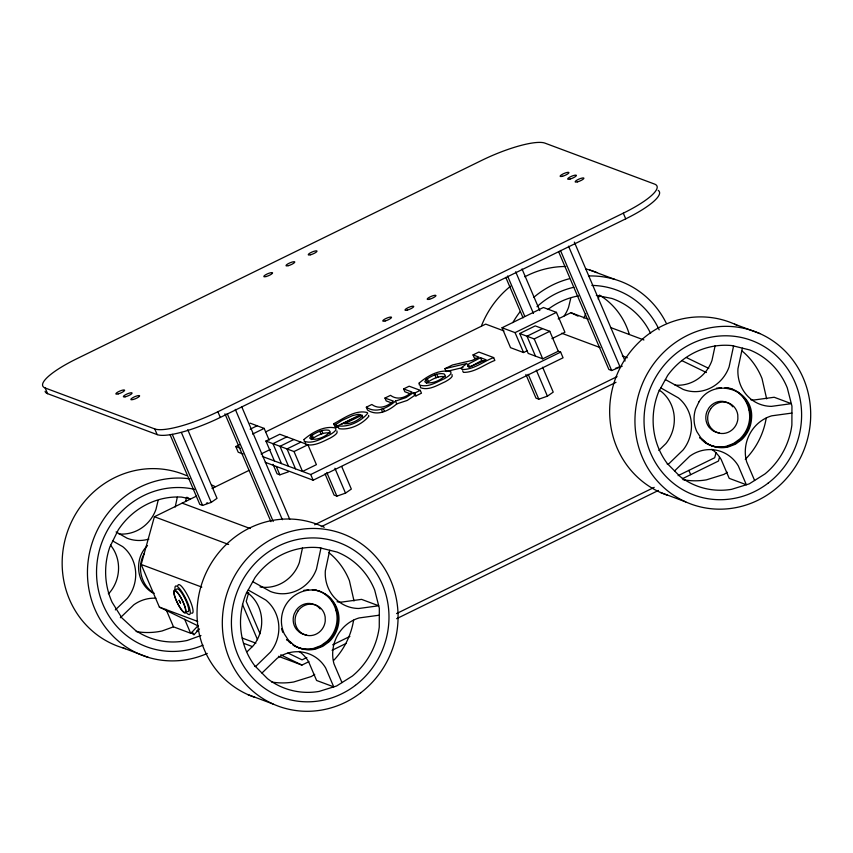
<?xml version="1.0" encoding="UTF-8"?>
<svg xmlns="http://www.w3.org/2000/svg" width="853" height="853" viewBox="0 0 853 853"><rect width="100%" height="100%" fill="white"/><g stroke="black" fill="none" stroke-linecap="round" stroke-linejoin="round"><path stroke-width="1.28" d="M354.027 600.992L349.399 580.648A72.953 69.232 -69.5 0 0 328.554 552.381M766.655 398.873L762.017 378.529A72.953 69.232 -69.5 0 0 742.185 351.084M462.646 370.895L463.414 372.366C474.844 372.622 484.6 364.295 494.857 360.424L493.652 357.578L478.864 352.054L473.042 354.912L474.247 357.759L476.603 358.633M158.061 500.636L155.992 509.316A36.604 34.738 -69.5 0 1 119.015 533.957M175.206 507.034L177.296 497.235M185.677 501.308L186.412 497.821M302.506 547.829L299.339 562.585A36.604 34.738 -69.5 0 1 260.058 586.939M329.748 550.26L337.116 552.072A72.953 69.232 -69.5 0 1 374.691 590.095L379.329 608.221L379.254 627.136A72.953 69.232 -69.5 0 1 352.406 676.024L336.615 685.983L319.022 691.431A72.953 69.232 -69.5 0 1 267.554 678.711L254.738 665.735A72.953 69.232 -69.5 0 1 245.909 594.178L255.068 577.502A72.953 69.232 -69.5 0 1 319.555 547.733L329.748 550.26L325.324 570.87A36.594 34.728 -69.5 0 0 358.836 608.488L378.7 605.779L361.555 599.371L341.69 602.079A36.594 34.728 -69.5 0 1 337.063 601.738M570.689 298.518L568.61 307.197A36.604 34.738 -69.5 0 1 564.217 315.877M598.294 299.19L599.041 295.703M715.134 345.71L711.967 360.467A36.604 34.738 -69.5 0 1 674.979 385.108M742.366 348.141L749.734 349.954A72.953 69.232 -69.5 0 1 787.308 387.976L791.947 406.103L791.883 425.018A72.953 69.232 -69.5 0 1 765.024 473.905L749.233 483.864L731.65 489.313A72.953 69.232 -69.5 0 1 680.172 476.592L667.355 463.616A72.953 69.232 -69.5 0 1 658.527 392.06L667.686 375.384A72.953 69.232 -69.5 0 1 732.183 345.614L742.366 348.141L737.952 368.752A36.594 34.728 -69.5 0 0 771.453 406.369L791.317 403.661L774.183 397.253L754.308 399.961A36.594 34.728 -69.5 0 1 750.832 399.769M199.517 628.96L193.972 634.717L191.616 632.595L197.896 625.825M193.972 634.717L191.573 632.393M305.278 442.302L305.438 444.093M420.369 385.929L420.529 387.72C428.846 390.909 437.696 385.034 445.17 381.76A14.97 3.337 -23.1 0 0 451.248 377.538L452.165 376.354L452.037 374.552M198.173 625.931L159.383 607.112L141.182 564.462L154.393 516.737L196.51 496.105M248.66 592.622L246.229 601.408L260.037 633.779M716.062 452.719L714.675 457.741L678.103 475.654M719.484 457.283L718.45 461.046L682.315 478.757M467.636 365.105L468.148 366.481L471.293 366.321L486.135 359.806L480.548 357.716L469.449 363.485L467.636 365.105L468.446 367.003M144.456 553.149C137.162 565.251 140.159 582.215 151.12 591.161A30.132 28.597 -69.5 0 0 154.201 593.293M147.526 545.611C134.945 557.372 135.755 579.613 149.158 590.425A30.132 28.597 -69.5 0 0 153.337 593.176M310.993 435.926L309.735 438.09L311.004 439.071C317.881 440.169 325.505 436.704 330.25 431.895L328.959 430.275C322.53 428.995 316.228 432.567 310.993 435.926L312.198 438.773L311.377 439.572M426.084 379.553L424.826 381.707L426.095 382.688C432.972 383.797 440.596 380.331 445.341 375.512L444.05 373.891C437.621 372.612 431.319 376.194 426.084 379.553L427.289 382.4L426.468 383.2M247.114 651.703L253.33 645.668A36.903 35.016 -69.5 0 0 248.681 593.645L246.4 592.345M261.956 673.049L277.097 658.345A36.157 34.312 -69.5 0 1 325.686 668.006L333.736 686.868L316.591 680.47L308.551 661.597A36.157 34.312 -69.5 0 0 299.179 651.383M658.847 450.437L665.948 443.549A36.903 35.016 -69.5 0 0 661.299 391.527L659.017 390.226M674.584 470.931L689.725 456.227A36.157 34.312 -69.5 0 1 738.314 465.887L746.354 484.749L729.219 478.352L721.169 459.479A36.157 34.312 -69.5 0 0 711.807 449.264M108.331 593.763L110.165 591.993A36.594 34.728 -69.5 0 0 110.517 545.152M115.336 609.906L127.31 598.401A36.594 34.728 -69.5 0 0 122.693 546.634L112.564 540.877M120.348 617.732L133.814 604.798A36.434 34.578 -69.5 0 1 155.96 598.22M395.504 401.081C387.848 407.83 376.034 413.876 366.31 407.19L371.844 404.482C378.999 409.898 387.571 406.465 393.34 401.081L384.97 398.052L390.503 395.344C397.626 400.729 406.156 397.37 411.914 392.007L403.629 388.915L409.163 386.206L420.252 390.343L421.467 393.19L415.933 395.899L414.697 395.44L413.492 392.593L406.017 397.583L395.504 401.081L396.72 403.917C389.064 410.666 377.25 416.722 367.515 410.037L366.31 407.19M414.697 395.44L407.233 400.43L396.72 403.917M337.745 425.807C348.376 427.641 361.086 421.414 367.664 413.364L367.302 412.543C355.477 409.515 343.791 418.386 333.694 423.749L335.73 424.517L342.245 420.284L352.662 415.56L358.1 414.355L360.531 414.643L337.745 425.807L338.961 428.643C349.581 430.488 362.301 424.261 368.88 416.211L368.517 415.39M333.694 423.749L334.898 426.596L336.935 427.353L338.566 426.212M312.198 438.773C317.433 435.414 323.745 431.831 330.175 433.111M427.289 382.4C432.524 379.041 438.837 375.459 445.266 376.738M293.24 645.209A30.132 28.597 -69.5 0 0 313.776 648.365L320.909 645.636L327.179 641.104A30.132 28.597 -69.5 0 0 337.031 620.27C337.788 608.04 330.74 595.373 318.958 591.14L319.896 591.492M293.133 644.889A30.132 28.597 -69.5 0 0 314.714 648.706L321.848 645.988L328.117 641.456A30.132 28.597 -69.5 0 0 337.969 620.621C338.417 610.364 333.96 600.054 325.377 594.157M701.294 439.295L704.813 442.419A30.132 28.597 -69.5 0 0 726.404 446.247L733.527 443.517L739.807 438.986A30.132 28.597 -69.5 0 0 749.659 418.151C750.096 407.894 745.639 397.583 737.067 391.687M700.132 437.792L705.751 442.771A30.132 28.597 -69.5 0 0 727.342 446.588L734.465 443.869L740.735 439.338A30.132 28.597 -69.5 0 0 750.597 418.503C751.386 405.356 743.219 392.273 730.349 388.435L731.277 388.776L724.975 387.667M169.982 434.497L199.783 504.358L202.587 505.413L211.213 502.396L217.014 498.344L187.745 429.699M324.993 473.756L334.088 495.092L336.892 496.137L345.518 493.13L351.329 489.068L341.722 466.559M525.874 374.435L535.983 398.127L538.797 399.183L547.413 396.176L553.224 392.113L542.615 367.227M558.672 251.806L608.871 369.477L611.676 370.533L622.232 366.172M196.531 631.103L198.205 629.94M314.714 674.392L311.324 676.525L293.731 681.984A72.953 69.232 -69.5 0 1 271.702 682.037M727.332 472.274L723.952 474.407L706.359 479.866A72.953 69.232 -69.5 0 1 683.04 479.695M341.595 424.25L353.878 418.407M45.166 387.987L154.745 428.931A53.92 12.038 -23.1 0 0 217.878 411.754L623.298 213.165A53.92 12.038 -23.1 0 0 654.582 184.088L544.992 143.144A53.92 12.038 -23.1 0 0 481.86 160.321L76.45 358.91A53.92 12.038 -23.1 0 0 45.166 387.987L47.587 393.67L157.176 434.614A53.92 12.038 -23.1 0 0 220.309 417.437L625.718 218.848A53.92 12.038 -23.1 0 0 658.207 190.379M250.185 429.176L257.126 425.775M252.584 434.07L264.153 428.398L269.153 440.116M243.126 454.052L238.222 452.218L235.791 446.524L239.384 444.765M265.688 431.885L485.709 324.108L503.952 330.932M265.933 441.054L279.816 434.252L307.912 444.754L316.41 464.661L302.516 471.453L294.029 451.557L265.933 441.054L274.421 460.961M527.101 350.796L523.55 352.534L510.531 347.672L502.044 327.765L543.414 307.496L556.444 312.358L564.931 332.265L551.923 338.641M286.843 436.875L272.96 443.677L281.447 463.584M261.082 453.977L270.337 449.446M293.869 439.498L279.987 446.3L288.474 466.207M502.044 327.765L515.063 332.627L556.444 312.358M462.987 367.526L446.14 371.524L444.925 368.688L452.495 364.977L472.263 360.371L478.917 357.108L473.042 354.912M558.267 351.223L542.721 358.836L528.199 353.409L519.712 333.502L535.257 325.889L549.78 331.316L558.267 351.223L560.634 352.108L563.065 357.791L313.147 480.207L265.24 462.315M300.885 442.131L287.003 448.923L295.501 468.83M212.045 488.492L249.108 470.344M361.96 415.176L344.569 423.696C351.073 424.08 357.972 420.668 362.376 416.04L361.96 415.176L362.77 417.074M558.193 318.937L570.924 312.699L588.239 319.171M542.519 328.597L526.973 336.221L535.46 356.127M294.029 451.557L307.912 444.754M413.492 392.593L414.718 393.052L420.252 390.343M484.003 361.395L481.764 360.563L469.491 367.238L468.276 364.391M493.652 357.578C483.395 361.448 473.628 369.775 462.209 369.52L461.324 368.667L461.931 367.312L466.964 363.442L444.925 368.688M519.712 333.502L534.223 338.929L549.78 331.316M262.372 456.462L310.727 474.524L560.634 352.108M314.661 524.766L617.071 376.631M321.261 526.685L615.994 382.315M306.835 657.514L302.058 659.859L287.887 652.993M332.649 644.868L349.89 636.423M396.538 613.574L654.198 487.372M278.419 656.298L301.919 665.084L308.861 661.683M332.084 650.306L346.425 643.279M396.634 618.692L658.409 490.464M192.81 632.446L190.624 633.235L173.49 626.838L162.027 630.985A72.953 69.232 -69.5 0 1 136.128 631.529M200.956 635.496L187.319 640.432A72.953 69.232 -69.5 0 1 135.254 630.207L121.862 617.881L112.106 602.261A72.953 69.232 -69.5 0 1 109.866 546.933L118.29 529.862A72.953 69.232 -69.5 0 1 181.497 497.086L190.379 498.824M273.003 464.299L277.044 473.778L279.859 474.822L288.474 471.816M791.925 413.076L771.709 415.827A36.434 34.578 -69.5 0 0 746.61 461.729L754.606 480.474M379.297 615.194L359.092 617.945A36.434 34.578 -69.5 0 0 333.992 663.847L341.978 682.592M716.413 388.211L721.254 387.742M303.796 590.329L308.626 589.86M727.204 387.87L729.294 388.243M314.576 589.988L316.676 590.361M312.347 589.786C328.085 590.607 340.07 605.566 338.908 620.963A30.132 28.597 -69.5 0 1 329.055 641.808L322.786 646.339L315.653 649.058A30.132 28.597 -69.5 0 1 294.072 645.241L288.442 640.251L284.305 633.886A30.132 28.597 -69.5 0 1 282.983 611.068C287.696 596.236 304.468 586.363 319.598 591.246M596.343 295.405L611.878 298.454A72.953 69.232 -69.5 0 1 650.594 333.384M187.212 611.516L188.108 611.708A12.688 2.826 63.9 0 0 186.071 600.97A12.688 2.826 63.9 0 0 178.053 589.018L177.147 588.837A12.688 2.826 63.9 0 0 176.624 589.434M306.504 444.712C314.81 446.236 322.818 441.566 330.079 438.133A14.97 3.337 -23.1 0 0 336.157 433.91L337.074 432.727L336.946 430.936M728.067 445.575L728.995 445.884M315.45 647.694L316.367 648.003M589.594 269.985L614.874 279.432M734.604 324.151L759.895 333.598A91.975 87.283 -69.5 0 1 773.276 490.752A91.975 87.283 -69.5 0 1 635.282 428.91A91.975 87.283 -69.5 0 1 759.895 333.598M732.652 345.614L733.591 345.966L729.102 366.875A36.604 34.738 -69.5 0 1 683.125 389.394L665.393 379.564M610.513 327.499L643.919 339.974M731.575 389.021L732.514 389.373M561.711 333.235L600.064 347.566M622.338 355.893L627.286 357.738M748.614 408.534L749.542 408.875M749.211 410.368L750.139 410.719M733.527 443.517L734.465 443.869M699.588 437.781L700.516 438.133M667.227 464.085L668.166 464.437L683.093 449.957A36.903 35.016 -69.5 0 0 678.444 397.935L660.819 387.891M409.579 393.521L404.844 391.751L403.629 388.915M660.457 492.458L685.737 501.905M392.263 403.17L386.185 400.899L384.97 398.052M250.11 423.152L264.153 428.398M235.791 446.524L240.247 448.198M320.035 547.733L320.963 548.084L316.484 568.994A36.604 34.738 -69.5 0 1 270.508 591.513L252.776 581.682M182.169 503.131L250.217 528.551M154.393 516.737L228.636 544.47M317.721 590.553L318.659 590.894M335.986 610.652L336.924 610.993M336.583 612.486L337.521 612.838M141.182 564.462L201.809 587.109M320.909 645.636L321.848 645.988M286.576 639.558L291.321 643.29M286.96 639.899L287.898 640.251M159.383 607.112L197.736 621.442M242.273 638.087L255.889 643.173M243.766 643.354L252.435 646.595M254.61 666.204L255.548 666.556L270.476 652.076A36.903 35.016 -69.5 0 0 265.816 600.054L248.202 590.009M123.088 647.96L148.379 657.407M247.828 694.577L273.12 704.024M686.42 357.556L708.758 368.389M681.632 360.52L706.423 372.537M570.924 312.699L577.971 316.122M280.765 654.816L301.919 665.084M116.093 531.963L127.15 538.243A36.604 34.738 -69.5 0 0 148.88 539.085M288.677 641.413L290.383 642.938M623.298 213.165L625.718 218.848M688.861 470.387L690.674 474.652M574.346 242.113L625.057 361.011M568.535 246.176L620.291 367.526M560.442 250.409L611.676 370.533M522.004 268.93L539.778 310.599M515.67 271.766L533.445 313.435M507.578 275.999L524.83 316.442M534.223 338.929L542.721 358.836M505.808 277.396L523.07 317.849M536.302 370.106L547.413 396.176M515.063 332.627L523.55 352.534M528.188 374.296L538.797 399.183M480.548 357.716L481.764 360.563M436.779 374.318L437.994 377.165M434.902 374.947L436.118 377.794M427.278 378.679L428.494 381.526M414.718 393.052L415.933 395.899M383.274 408.534L384.49 411.37M381.366 409.216L382.57 412.063M336.05 424.357L337.266 427.204M335.73 424.517L336.935 427.353M321.688 430.69L322.903 433.537M319.811 431.319L321.027 434.166M334.898 468.244L345.518 493.13M312.187 435.051L313.403 437.898M326.784 472.445L336.892 496.137M310.727 474.524L313.147 480.207M276.319 466.538L279.859 474.822M241.655 406.561L289.753 519.328M235.321 409.397L282.375 519.712M227.218 413.63L273.227 521.492M224.936 413.812L270.945 521.673M217.878 411.754L220.309 417.437M181.412 432.535L211.213 502.396M172.263 434.316L202.587 505.413M242.444 604.34L257.521 639.686M154.745 428.931L157.176 434.614M184.685 619.31L190.624 633.235M166.004 609.298L173.49 626.838M177.808 585.723A15.855 3.529 63.9 0 1 188.364 596.919A15.855 3.529 63.9 0 1 191.467 613.126M175.313 590.681A15.855 3.529 63.9 0 1 180.132 589.348A15.855 3.529 63.9 0 1 189.803 609.223A15.855 3.529 63.9 0 1 185.538 611.708M203.025 645.167A82.464 78.263 -69.5 0 1 96.656 576.916A82.464 78.263 -69.5 0 1 194.537 489.355M186.85 497.192A72.953 69.232 -69.5 0 1 190.091 499.304M125.519 648.643A91.975 87.283 -69.5 0 1 67.643 531.195A91.975 87.283 -69.5 0 1 186.487 475.601M211.779 485.048A91.975 87.283 -69.5 0 1 215.255 486.668M207.268 653.451A91.975 87.283 -69.5 0 1 87.912 582.002A91.975 87.283 -69.5 0 1 189.846 478.853M732.78 406.806A15.855 15.045 -69.5 0 0 726.468 402.189L722.63 401.336A15.855 15.045 -69.5 0 0 708.747 408.139L706.838 411.807A15.855 15.045 -69.5 0 0 709.099 427.3L711.946 430.051A15.855 15.045 -69.5 0 0 719.25 432.77M766.218 418.066A72.953 69.232 -69.5 0 1 745.298 459.362M667.515 495.241A91.975 87.283 -69.5 0 1 616.815 375.064A91.975 87.283 -69.5 0 1 736.885 325.217M320.163 608.925A15.855 15.045 -69.5 0 0 313.851 604.308L310.012 603.455A15.855 15.045 -69.5 0 0 296.13 610.258L294.21 613.925A15.855 15.045 -69.5 0 0 296.481 629.418L299.328 632.169A15.855 15.045 -69.5 0 0 306.632 634.888M353.6 620.184A72.953 69.232 -69.5 0 1 333.555 660.563M282.844 632.372A30.132 28.597 -69.5 0 1 281.575 628.714M254.898 697.359A91.975 87.283 -69.5 0 1 204.187 577.182A91.975 87.283 -69.5 0 1 324.268 527.335M591.865 285.414A82.464 78.263 -69.5 0 1 659.177 329.834M536.995 306.696A82.464 78.263 -69.5 0 1 573.866 287.269M548.042 309.372A72.953 69.232 -69.5 0 1 578.494 295.906M599.467 295.074A72.953 69.232 -69.5 0 1 629.333 334.451M585.755 313.605A36.604 34.738 -69.5 0 1 583.825 318.084M481.508 325.739A91.975 87.283 -69.5 0 1 510.595 286.16M524.83 276.798A91.975 87.283 -69.5 0 1 565.763 266.499M585.936 268.983A91.975 87.283 -69.5 0 1 596.759 272.502M588.506 275.977A91.975 87.283 -69.5 0 1 666.129 322.882M512.845 322.594A91.975 87.283 -69.5 0 1 520.149 311.654M533.839 297.292A91.975 87.283 -69.5 0 1 569.452 278.707M47.587 393.67A53.92 12.038 -23.1 0 1 45.081 391.346M618.894 366.993A4.755 1.066 -23.1 0 1 617.764 367.504M616.623 367.942A4.755 1.066 -23.1 0 1 615.535 368.283M207.535 502.822A4.755 1.066 -23.1 0 1 206.447 503.163M179.098 600.309L180.559 603.05L179.098 600.309M304.063 439.466L304.222 441.246C312.539 444.434 321.389 438.57 328.863 435.297A14.97 3.337 -23.1 0 0 334.941 431.074L335.869 429.891L335.73 428.089C324.684 425.252 312.241 432.343 304.063 439.466M419.154 383.082L419.313 384.874C427.63 388.062 436.48 382.187 443.955 378.913A14.97 3.337 -23.1 0 0 450.032 374.691L450.96 373.507L450.821 371.716C439.775 368.88 427.332 375.96 419.154 383.082M698.97 401.838L695.611 408.95A30.132 28.597 -69.5 0 0 696.922 431.767L701.07 438.143L706.689 443.123A30.132 28.597 -69.5 0 0 728.281 446.94L735.403 444.221L741.673 439.69A30.132 28.597 -69.5 0 0 751.525 418.855C754.532 389.426 713.95 376.13 698.97 401.838M297.996 610.961L296.087 614.629A15.855 15.045 -69.5 0 0 298.347 630.122L301.205 632.873A15.855 15.045 -69.5 0 0 325.249 621.091L325.174 616.986A15.855 15.045 -69.5 0 0 315.727 605.012L311.889 604.159A15.855 15.045 -69.5 0 0 297.996 610.961M710.624 408.843L708.704 412.511A15.855 15.045 -69.5 0 0 710.975 428.003L713.822 430.754A15.855 15.045 -69.5 0 0 737.877 418.972L737.792 414.867A15.855 15.045 -69.5 0 0 728.345 402.893L724.506 402.04A15.855 15.045 -69.5 0 0 710.624 408.843M175.27 590.383L174.375 590.201A12.688 2.826 63.9 0 0 176.411 600.928A12.688 2.826 63.9 0 0 184.429 612.88L185.336 613.062A12.688 2.826 63.9 0 0 183.299 602.325A12.688 2.826 63.9 0 0 175.27 590.383M174.46 595.063A12.049 2.687 63.9 0 0 184.461 612.433A12.049 2.687 63.9 0 0 180.633 597.388A12.049 2.687 63.9 0 0 174.46 595.063M768.052 483.203A82.464 78.263 -69.5 0 0 756.057 342.298A82.464 78.263 -69.5 0 0 644.335 427.758A82.464 78.263 -69.5 0 0 768.052 483.203M355.434 685.322A82.464 78.263 -69.5 0 0 343.428 544.417A82.464 78.263 -69.5 0 0 231.717 629.877A82.464 78.263 -69.5 0 0 355.434 685.322M360.648 692.871A91.975 87.283 -69.5 0 0 347.267 535.716A91.975 87.283 -69.5 0 0 222.654 631.028A91.975 87.283 -69.5 0 0 360.648 692.871M577.556 181.838A4.755 1.066 -23.1 0 0 583.9 178.192A4.755 1.066 -23.1 0 0 577.076 180.047A4.755 1.066 -23.1 0 0 577.556 181.838M570.06 179.034A4.755 1.066 -23.1 0 0 576.404 175.387A4.755 1.066 -23.1 0 0 569.58 177.243A4.755 1.066 -23.1 0 0 570.06 179.034M562.575 176.24A4.755 1.066 -23.1 0 0 568.908 172.583A4.755 1.066 -23.1 0 0 562.084 174.438A4.755 1.066 -23.1 0 0 562.575 176.24M310.652 254.748A4.755 1.066 -23.1 0 0 316.996 251.102A4.755 1.066 -23.1 0 0 310.172 252.957A4.755 1.066 -23.1 0 0 310.652 254.748M288.442 265.635A4.755 1.066 -23.1 0 0 294.775 261.978A4.755 1.066 -23.1 0 0 287.962 263.833A4.755 1.066 -23.1 0 0 288.442 265.635M266.232 276.511A4.755 1.066 -23.1 0 0 272.565 272.864A4.755 1.066 -23.1 0 0 265.741 274.719A4.755 1.066 -23.1 0 0 266.232 276.511M118.279 393.873A4.755 1.066 -23.1 0 0 124.623 390.216A4.755 1.066 -23.1 0 0 117.799 392.071A4.755 1.066 -23.1 0 0 118.279 393.873M125.092 396.826A4.755 1.066 -23.1 0 0 132.087 393.233A4.755 1.066 -23.1 0 0 125.988 394.491A4.755 1.066 -23.1 0 0 125.092 396.826M133.271 399.471A4.755 1.066 -23.1 0 0 139.604 395.813A4.755 1.066 -23.1 0 0 132.78 397.679A4.755 1.066 -23.1 0 0 133.271 399.471M429.613 299.19A4.755 1.066 -23.1 0 0 435.947 295.543A4.755 1.066 -23.1 0 0 429.123 297.398A4.755 1.066 -23.1 0 0 429.613 299.19M407.393 310.076A4.755 1.066 -23.1 0 0 413.737 306.419A4.755 1.066 -23.1 0 0 406.913 308.285A4.755 1.066 -23.1 0 0 407.393 310.076M385.183 320.952A4.755 1.066 -23.1 0 0 391.516 317.305A4.755 1.066 -23.1 0 0 384.692 319.161A4.755 1.066 -23.1 0 0 385.183 320.952"/></g></svg>
